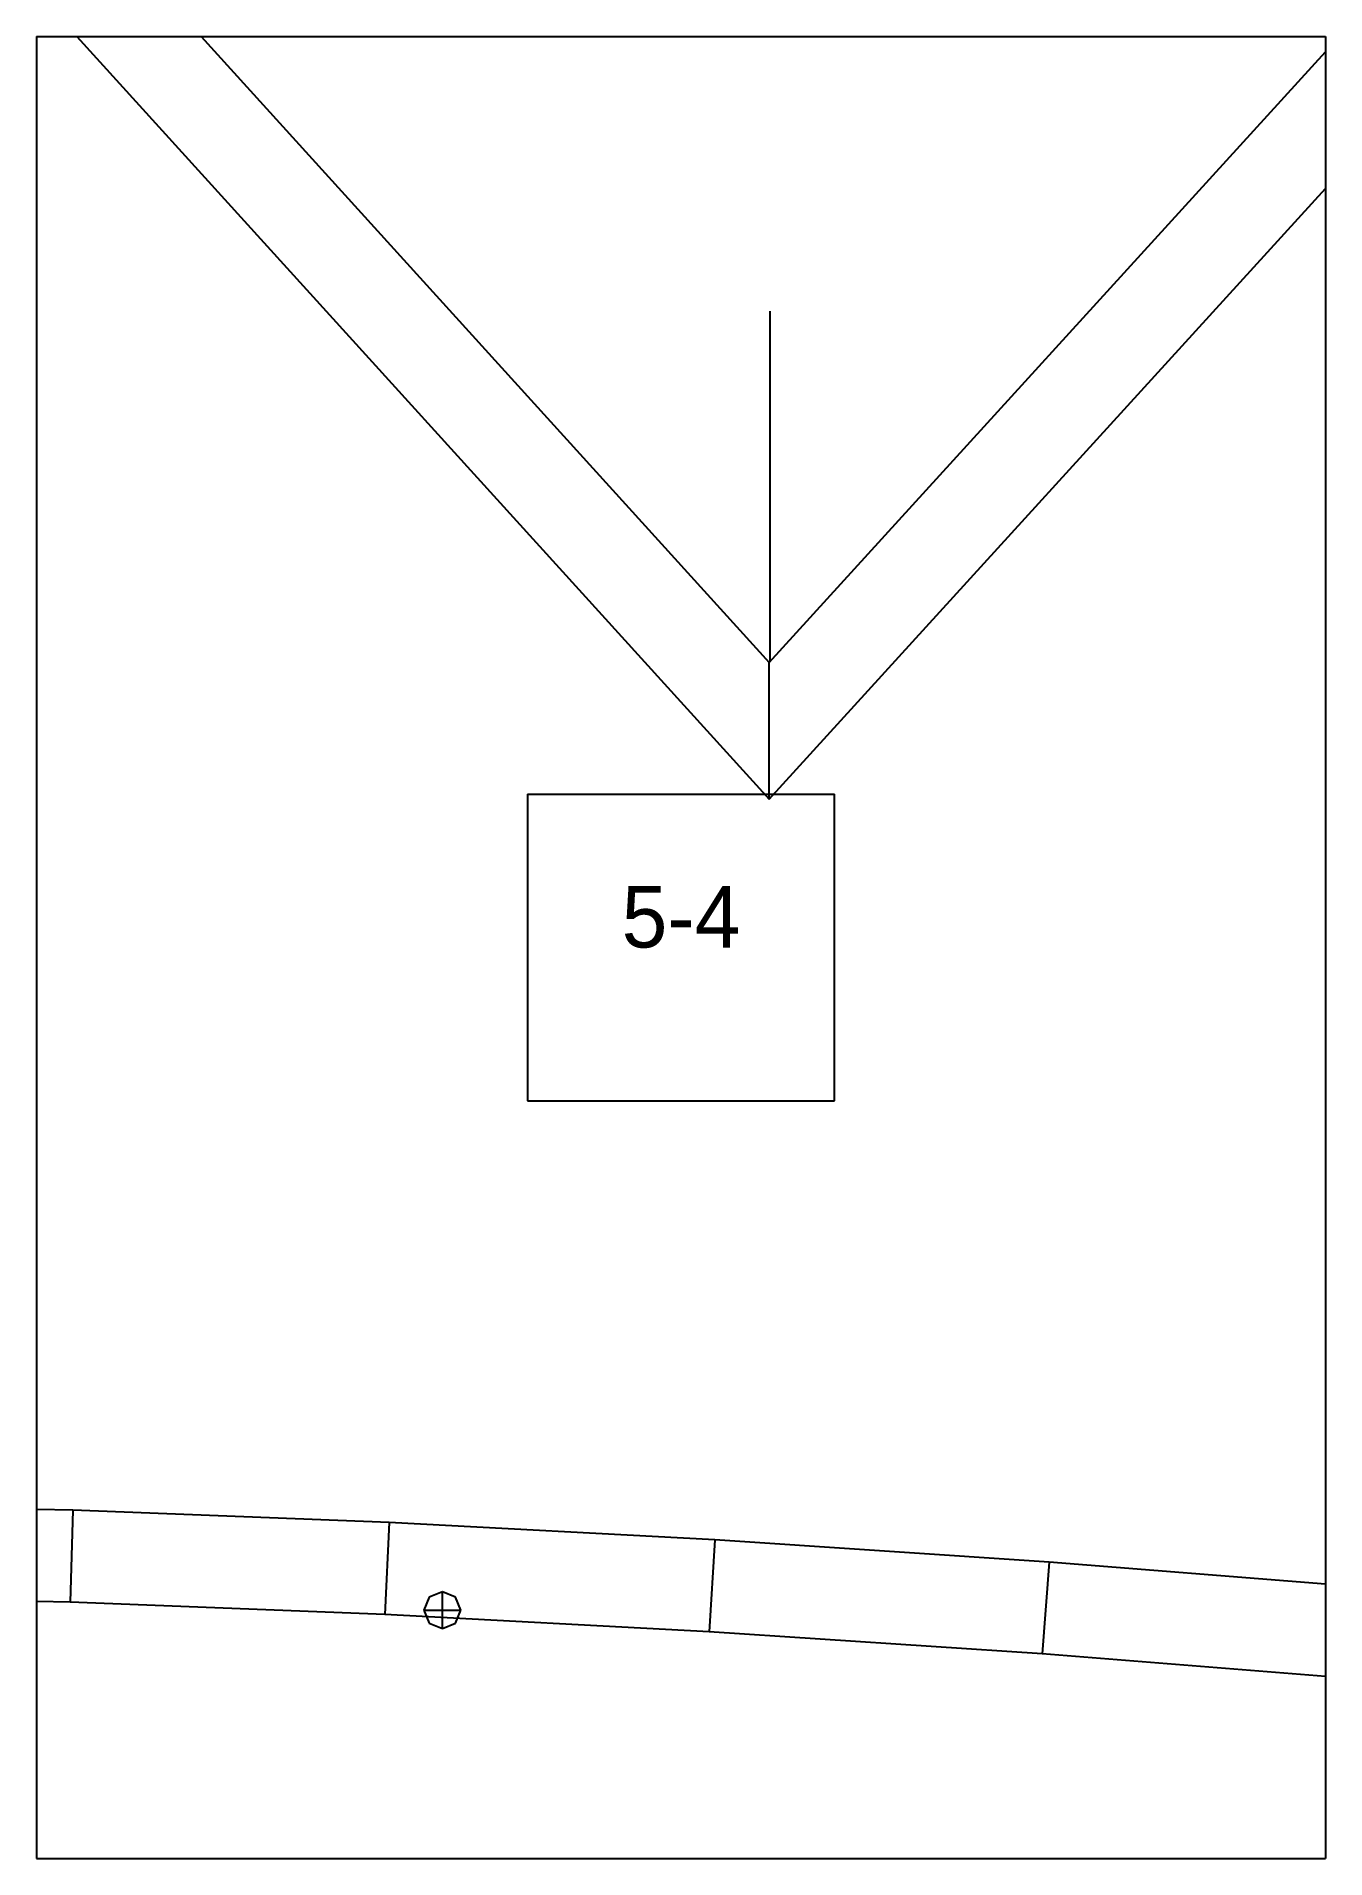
# Paper-space layout 'Plan 5-4' of a CAD drawing. Header units: metres, sheet in millimetres. Extents: x 0 to 210, y 0 to 297.
# The model-space entities are those that its viewports show. They can reach past a viewport. Long polylines and large blocks are cut down to what shows.
import ezdxf
from ezdxf.enums import TextEntityAlignment as Align

# ---------------------------------------------------------------- set-up
doc = ezdxf.new("R2010")
doc.units = ezdxf.units.M
for name, color, linetype in [('default', 7, 'Continuous'), ('TEXTLAYER', 7, 'Continuous'), ('VIEWPORTS', 7, 'Continuous')]:
    doc.layers.add(name, color=color, linetype=linetype)

msp = doc.modelspace()

# ---------------------------------------------------------------- linework, layer by layer
at = {"color": 9}
for p, q in [((630, -891), (630, -1188)), ((630, -891), (630, -1188)), ((840, -891), (840, -1188)), ((840, -891), (840, -1188)), ((420, -1188), (630, -1188)), ((420, -1188), (630, -1188)), ((630, -1188), (840, -1188)), ((630, -1188), (630, -1485)), ((630, -1188), (840, -1188)), ((630, -1188), (630, -1485)), ((840, -1188), (1050, -1188)), ((840, -1188), (840, -1485)), ((840, -1188), (1050, -1188)), ((840, -1188), (840, -1485)), ((710, -1311.5), (760, -1311.5)), ((710, -1311.5), (710, -1361.5)), ((760, -1361.5), (760, -1311.5)), ((710, -1361.5), (760, -1361.5)), ((420, -1485), (630, -1485)), ((420, -1485), (630, -1485)), ((630, -1485), (840, -1485)), ((630, -1485), (630, -1782)), ((630, -1485), (840, -1485)), ((630, -1485), (630, -1782)), ((840, -1485), (1050, -1485)), ((840, -1485), (840, -1782)), ((840, -1485), (1050, -1485)), ((840, -1485), (840, -1782))]:
    msp.add_line(p, q, dxfattribs=at)
at = {"layer": 'default', "color": 7, "linetype": 'Continuous'}
for p, q in [((513.24, -1029.71), (749.39, -1290.02)), ((749.39, -1290.02), (968.84, -1048.97)), ((514.07, -1052.95), (749.37, -1312.33)), ((749.37, -1312.33), (968.92, -1071.17)), ((749.5, -1289.9), (749.5, -1232.8)), ((749.37, -1312.33), (749.39, -1290.02)), ((635.93, -1428.23), (585.98, -1427.16)), ((635.93, -1428.23), (635.48, -1443.23)), ((687.44, -1430.22), (635.93, -1428.23)), ((687.44, -1430.22), (686.75, -1445.2)), ((740.49, -1433.06), (687.44, -1430.22)), ((740.49, -1433.06), (739.59, -1448.04)), ((794.95, -1436.67), (740.49, -1433.06)), ((794.95, -1436.67), (793.86, -1451.63)), ((850.72, -1441.11), (794.95, -1436.67)), ((635.48, -1443.23), (585.86, -1442.16)), ((686.75, -1445.2), (635.48, -1443.23)), ((694, -1442.38), (693.12, -1444.5)), ((696.12, -1441.5), (694, -1442.38)), ((698.25, -1442.38), (696.12, -1441.5)), ((696.12, -1447.5), (696.12, -1441.5)), ((699.12, -1444.5), (698.25, -1442.38)), ((739.59, -1448.04), (686.75, -1445.2)), ((693.12, -1444.5), (694, -1446.62)), ((693.12, -1444.5), (699.12, -1444.5)), ((698.25, -1446.62), (699.12, -1444.5)), ((694, -1446.62), (696.12, -1447.5)), ((696.12, -1447.5), (698.25, -1446.62)), ((793.86, -1451.63), (739.59, -1448.04)), ((849.45, -1456.06), (793.86, -1451.63))]:
    msp.add_line(p, q, dxfattribs=at)

# ---------------------------------------------------------------- texts
at = {"layer": 'TEXTLAYER', "color": 1}
msp.add_text('5-4', height=10, dxfattribs=at).set_placement((735, -1336.5), align=Align.CENTER)

psp = doc.layouts.new('Plan 5-4')

# ---------------------------------------------------------------- viewports
at = {"layer": 'VIEWPORTS'}
psp.add_viewport(center=(105, 148.5), size=(210, 297), view_center_point=(735, -1336.5), view_height=297, dxfattribs=at)

doc.saveas('drawing.dxf')
